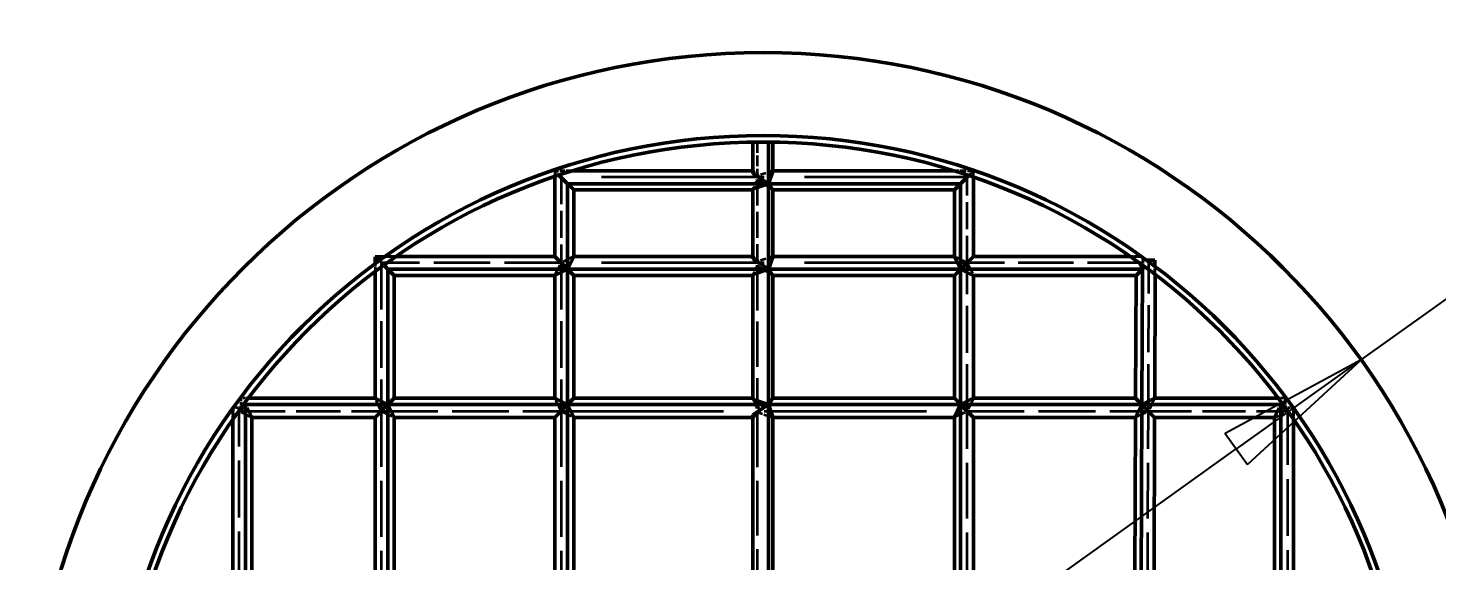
# Model space of a CAD drawing. Header units: millimetres. Extents: x 0 to 19008, y 0 to 13560.
# Drawn here: x 10595 to 11770, y 8131 to 8576 of the extents above; entities that cross this region are included whole.
import ezdxf

# ---------------------------------------------------------------- set-up
doc = ezdxf.new("R2010")
doc.units = ezdxf.units.MM
doc.header["$LTSCALE"] = 32
doc.linetypes.add('DASHED', pattern=[0.2067, 0.1654, -0.0413])
for name, color, linetype, lineweight in [('可见 (ISO)', 7, 'Continuous', 50), ('尺寸 (ISO)', 7, 'Continuous', 25), ('隐藏 (ISO)', 7, 'DASHED', 35)]:
    doc.layers.add(name, color=color, linetype=linetype, lineweight=lineweight)
doc.styles.add('注释文本 (ISO)', font='TAHOMA.TTF')
doc.dimstyles.new('默认 (GB)', dxfattribs={"dimscale": 32, "dimtxt": 3.5, "dimasz": 4, "dimexe": 5, "dimexo": 0, "dimgap": 0.75, "dimtad": 1, "dimrnd": 1e-08, "dimdsep": 46, "dimtxsty": '注释文本 (ISO)', "dimblk": 'Filled-1', "dimcen": 0.09, "dimdle": 10, "dimclrd": 256, "dimclre": 256, "dimclrt": 256, "dimaunit": 1, "dimadec": 3, "dimazin": 2, "dimtfac": 1, "dimtmove": 0, "dimatfit": 3, "dimldrblk": 'Filled-1', "dimfxl": 1, "dimtolj": 1, "dimtzin": 0, "dimlwd": -1, "dimlwe": -1, "dimarcsym": 0})

# ---------------------------------------------------------------- blocks, each defined once
blk = doc.blocks.new('Filled-1')
at = {"color": 0}
for p, q in [((0, 0), (-1, 0.125)), ((-1, 0.125), (-1, -0.125)), ((-1, 0), (0, 0)), ((-1, -0.125), (0, 0))]:
    blk.add_line(p, q, dxfattribs=at)
at = {"color": 0, "flags": 128}
blk.add_lwpolyline([(-1, -0.125), (0, 0), (-1, 0.125), (-1, -0.125)], dxfattribs=at)
at = {"color": 0}
blk.add_solid([(-1, -0.125), (0, 0), (-1, 0.125), (-1, -0.125)], dxfattribs=at)
blk = doc.blocks.new('*D36')
at = {"layer": 'Defpoints', "color": 0, "transparency": 16777216}
for p in [(11707.3, 8299.3), (10709.6, 7585.6)]:
    blk.add_point(p, dxfattribs=at)
at = {"layer": '尺寸 (ISO)', "transparency": 16777216}
for p, q in [((11707.3, 8299.3), (12348.3, 8757.8)), ((10813.7, 7660.1), (11603.2, 8224.9))]:
    blk.add_line(p, q, dxfattribs=at)
at = {"layer": '尺寸 (ISO)', "transparency": 16777216, "xscale": 128, "yscale": 128, "zscale": 128}
for p, rotation in [((11707.3, 8299.3), 35.57748099014895), ((10709.6, 7585.6), 215.5774809901489)]:
    blk.add_blockref('Filled-1', p, dxfattribs=dict(at, rotation=rotation))
at = {"layer": '尺寸 (ISO)', "transparency": 16777216, "insert": (11914.8, 8620.6), "char_height": 112, "attachment_point": 1, "rotation": 35.5775, "style": '注释文本 (ISO)'}
blk.add_mtext('\\A1;∅1150', dxfattribs=at)

msp = doc.modelspace()

# ---------------------------------------------------------------- linework, layer by layer
at = {"layer": '可见 (ISO)'}
for p, q in [((11199.8183, 8481.0811), (11199.8183, 8454.9395)), ((11212.9445, 8481.1314), (11212.9445, 7403.8357)), ((11216.4461, 8481.0908), (11216.4461, 8456.8336)), ((11034.509, 8452.2949), (11034.509, 8385.575)), ((11045.1636, 8446.3468), (11038.0283, 8453.4821)), ((11199.8183, 8457.0014), (11048.9683, 8457.0014)), ((11199.8183, 8454.9395), (11212.8258, 8446.3468)), ((11212.9705, 8446.3468), (11216.4461, 8456.8336)), ((11367.9239, 8457.0014), (11216.4461, 8457.0014)), ((11373.1844, 8446.3468), (11379.9547, 8453.117)), ((11383.839, 8385.575), (11383.839, 8451.7959)), ((11050.4248, 8441.0856), (11045.1636, 8446.3468)), ((11045.1636, 8446.3468), (11045.1636, 8374.9204)), ((11212.8258, 8446.3468), (11045.1636, 8446.3468)), ((11050.4248, 8441.0856), (11050.4248, 8385.4072)), ((11199.8183, 8441.0856), (11050.4248, 8441.0856)), ((11212.8258, 8446.3468), (11199.8183, 8442.0358)), ((11199.8183, 8442.0358), (11199.8183, 8383.5131)), ((11216.4461, 8441.0856), (11212.9705, 8446.3468)), ((11373.1844, 8446.3468), (11212.9705, 8446.3468)), ((11367.9232, 8441.0856), (11216.4461, 8441.0856)), ((11216.4461, 8441.0856), (11216.4461, 8385.4072)), ((11367.9232, 8441.0856), (11373.1844, 8446.3468)), ((11367.9232, 8385.4072), (11367.9232, 8441.0856)), ((11373.1844, 8374.9204), (11373.1844, 8446.3468)), ((10884.6926, 8379.6559), (10884.6926, 8385.4072)), ((10884.6926, 8385.4072), (10892.6066, 8385.4072)), ((10888.008, 8382.0918), (10884.6926, 8385.4072)), ((11034.509, 8385.575), (10902.1264, 8385.575)), ((11034.509, 8385.575), (11045.1636, 8374.9204)), ((11045.1636, 8374.9204), (11050.4248, 8385.4072)), ((11199.8183, 8385.575), (11050.4248, 8385.575)), ((11199.8183, 8383.5131), (11212.8258, 8374.9204)), ((11212.9705, 8374.9204), (11216.4461, 8385.4072)), ((11367.9232, 8385.575), (11216.4461, 8385.575)), ((11367.9232, 8385.4072), (11373.1844, 8374.9204)), ((11373.1844, 8374.9204), (11383.839, 8385.575)), ((11514.7657, 8385.575), (11383.839, 8385.575)), ((11524.2856, 8385.4072), (11525.0664, 8385.4072)), ((11525.0664, 8385.4072), (11525.0664, 8384.8494)), ((11528.2013, 8382.5888), (11535.3344, 8382.5632)), ((11535.3344, 8382.5632), (11535.3157, 8377.3309)), ((10884.5248, 8372.8749), (10884.5248, 8267.184)), ((10895.1794, 8374.9204), (10891.8258, 8378.274)), ((10900.4406, 8369.6592), (10895.1794, 8374.9204)), ((10895.1794, 8374.9204), (10895.1794, 8261.9228)), ((11045.1636, 8374.9204), (10895.1794, 8374.9204)), ((10900.4406, 8369.6592), (10900.4406, 8267.184)), ((11034.6768, 8369.6592), (10900.4406, 8369.6592)), ((11034.509, 8369.6592), (11034.509, 8267.184)), ((11045.1636, 8374.9204), (11034.6768, 8369.6592)), ((11050.4248, 8369.6592), (11045.1636, 8374.9204)), ((11212.8258, 8374.9204), (11045.1636, 8374.9204)), ((11045.1636, 8374.9204), (11045.1636, 8261.9228)), ((11199.8183, 8369.6592), (11050.4248, 8369.6592)), ((11050.4248, 8369.6592), (11050.4248, 8267.184)), ((11212.8258, 8374.9204), (11199.8183, 8370.6095)), ((11199.8183, 8370.6095), (11199.8183, 8266.2338)), ((11216.4461, 8369.6592), (11212.9705, 8374.9204)), ((11373.1844, 8374.9204), (11212.9705, 8374.9204)), ((11367.9232, 8369.6592), (11216.4461, 8369.6592)), ((11216.4461, 8369.6592), (11216.4461, 8267.184)), ((11373.1844, 8374.9204), (11367.9232, 8369.6592)), ((11367.9232, 8267.184), (11367.9232, 8369.6592)), ((11383.6712, 8369.6592), (11373.1844, 8374.9204)), ((11524.8202, 8374.9204), (11373.1844, 8374.9204)), ((11373.1844, 8261.9228), (11373.1844, 8374.9204)), ((11519.5401, 8369.6592), (11383.6712, 8369.6592)), ((11383.839, 8267.184), (11383.839, 8369.6592)), ((11519.1733, 8267.184), (11519.5401, 8369.6592)), ((11519.5401, 8369.6592), (11524.8202, 8374.9204)), ((11524.8202, 8374.9204), (11522.0747, 8380.432)), ((11524.4158, 8261.9228), (11524.8202, 8374.9204)), ((11524.8202, 8374.9204), (11524.8328, 8378.4437)), ((11525.0664, 8375.1658), (11524.8202, 8374.9204)), ((11524.8202, 8374.9204), (11525.0664, 8374.7967)), ((11525.0664, 8374.9204), (11524.8202, 8374.9204)), ((11525.0664, 8375.1658), (11525.0664, 8374.9204)), ((11525.0664, 8374.9204), (11525.0664, 8374.7967)), ((11535.0893, 8267.184), (11535.4591, 8370.5305)), ((10778.6422, 8267.184), (10884.6926, 8267.184)), ((10884.6926, 8267.184), (10895.1794, 8261.9228)), ((10895.1794, 8261.9228), (10900.4406, 8267.184)), ((10900.4406, 8267.184), (11034.6768, 8267.184)), ((11034.6768, 8267.184), (11045.1636, 8261.9228)), ((11045.1636, 8261.9228), (11050.4248, 8267.184)), ((11050.4248, 8267.184), (11199.8183, 8267.184)), ((11199.8183, 8266.2338), (11212.8258, 8261.9228)), ((11212.9705, 8261.9228), (11216.4461, 8267.184)), ((11216.4461, 8267.184), (11367.9232, 8267.184)), ((11367.9232, 8267.184), (11373.1844, 8261.9228)), ((11373.1844, 8261.9228), (11383.6712, 8267.184)), ((11383.6712, 8267.184), (11519.1733, 8267.184)), ((11519.1733, 8267.184), (11524.4158, 8261.9228)), ((11524.4158, 8261.9228), (11534.9215, 8267.184)), ((11534.9215, 8267.184), (11638.2499, 8267.184)), ((10766.0275, 8259.0302), (10766.0275, 8259.1039)), ((10766.0275, 8259.1039), (10766.0802, 8259.1039)), ((10772.6556, 8258.0641), (10772.6556, 8259.1039)), ((10773.6953, 8259.1039), (10772.6556, 8258.0641)), ((10773.6953, 8259.1039), (10776.5143, 8259.1039)), ((10774.7177, 8261.9228), (10895.1794, 8261.9228)), ((10776.5143, 8259.1039), (10777.9285, 8259.1039)), ((10776.5143, 8113.7224), (10776.5143, 8259.1039)), ((10781.7755, 8251.436), (10777.9285, 8259.1039)), ((10781.7755, 8118.9837), (10781.7755, 8251.436)), ((10781.7755, 8251.2682), (10884.5248, 8251.2682)), ((10895.1794, 8261.9228), (10884.5248, 8251.2682)), ((10884.5248, 8251.2682), (10884.5248, 8118.9837)), ((10895.1794, 8261.9228), (11045.1636, 8261.9228)), ((10900.4406, 8251.436), (10895.1794, 8261.9228)), ((10895.1794, 8261.9228), (10895.1794, 8113.7224)), ((10900.4406, 8251.436), (10900.4406, 8118.9837)), ((10900.4406, 8251.2682), (11034.509, 8251.2682)), ((11045.1636, 8261.9228), (11034.509, 8251.2682)), ((11034.509, 8251.2682), (11034.509, 8118.9837)), ((11045.1636, 8261.9228), (11212.8258, 8261.9228)), ((11050.4248, 8251.436), (11045.1636, 8261.9228)), ((11045.1636, 8261.9228), (11045.1636, 8113.7224)), ((11050.4248, 8251.436), (11050.4248, 8118.9837)), ((11050.4248, 8251.2682), (11199.8183, 8251.2682)), ((11212.8258, 8261.9228), (11199.8183, 8253.3301)), ((11199.8183, 8253.3301), (11199.8183, 8118.0334)), ((11212.9705, 8261.9228), (11373.1844, 8261.9228)), ((11216.4461, 8251.436), (11212.9705, 8261.9228)), ((11216.4461, 8251.436), (11216.4461, 8118.9837)), ((11216.4461, 8251.2682), (11367.9232, 8251.2682)), ((11373.1844, 8261.9228), (11367.9232, 8251.436)), ((11367.9232, 8118.9837), (11367.9232, 8251.436)), ((11373.1844, 8261.9228), (11524.4158, 8261.9228)), ((11383.839, 8251.2682), (11373.1844, 8261.9228)), ((11373.1844, 8113.7224), (11373.1844, 8261.9228)), ((11383.839, 8251.2682), (11519.1164, 8251.2682)), ((11383.839, 8118.9837), (11383.839, 8251.2682)), ((11518.6429, 8118.9837), (11519.117, 8251.436)), ((11524.4158, 8261.9228), (11519.117, 8251.436)), ((11523.8854, 8113.7224), (11524.4158, 8261.9228)), ((11524.4158, 8261.9228), (11642.1745, 8261.9228)), ((11535.0323, 8251.2682), (11524.4158, 8261.9228)), ((11534.5588, 8118.9837), (11535.0323, 8251.2682)), ((11535.0323, 8251.2682), (11635.1167, 8251.2682)), ((11638.9636, 8259.1039), (11635.1167, 8251.436)), ((11635.1167, 8251.436), (11635.1167, 8118.9837)), ((11640.3779, 8259.1039), (11638.9636, 8259.1039)), ((11643.1968, 8259.1039), (11640.3779, 8259.1039)), ((11640.3779, 8259.1039), (11640.3779, 8113.7224)), ((11644.2366, 8258.0641), (11643.1968, 8259.1039)), ((11644.2366, 8259.1039), (11644.2366, 8258.0641)), ((11650.8647, 8259.1039), (11650.812, 8259.1039)), ((11650.8647, 8259.1039), (11650.8647, 8259.0302)), ((10765.8597, 8118.9837), (10765.8597, 8249.5325)), ((11651.0325, 8249.5325), (11651.0325, 8118.9837))]:
    msp.add_line(p, q, dxfattribs=at)
for radius in [613.3333, 544, 538.6667]:
    msp.add_circle((11208.4461, 7942.4835), radius, dxfattribs=at)
at = {"layer": '隐藏 (ISO)', "ltscale": 0.952248}
msp.add_line((11216.4461, 8481.1502), (11200.4461, 8481.1502), dxfattribs=at)
at = {"layer": '隐藏 (ISO)', "ltscale": 0.003436}
for p, q in [((11200.4461, 8481.1502), (11200.4461, 8481.0908)), ((11216.4461, 8481.0908), (11216.4461, 8481.1502))]:
    msp.add_line(p, q, dxfattribs=at)
at = {"layer": '隐藏 (ISO)', "ltscale": 1.691208}
msp.add_line((11203.3199, 8481.1502), (11203.3199, 8452.7353), dxfattribs=at)
at = {"layer": '隐藏 (ISO)', "ltscale": 0.015696}
for p, q in [((11034.6768, 8456.8336), (11034.509, 8457.0014)), ((11383.6712, 8456.8336), (11383.839, 8457.0014)), ((11050.4248, 8385.4072), (11050.2571, 8385.575)), ((11368.091, 8385.575), (11367.9232, 8385.4072)), ((11034.6768, 8369.6592), (11034.509, 8369.827)), ((11383.839, 8369.827), (11383.6712, 8369.6592)), ((10884.5248, 8267.0163), (10884.6926, 8267.184)), ((11034.509, 8267.0163), (11034.6768, 8267.184)), ((11383.6712, 8267.184), (11383.839, 8267.0163)), ((10781.6077, 8251.2682), (10781.7755, 8251.436)), ((10900.2728, 8251.2682), (10900.4406, 8251.436)), ((11050.2571, 8251.2682), (11050.4248, 8251.436)), ((11367.9232, 8251.436), (11368.091, 8251.2682)), ((11635.1167, 8251.436), (11635.2844, 8251.2682))]:
    msp.add_line(p, q, dxfattribs=at)
at = {"layer": '隐藏 (ISO)', "ltscale": 0.280035}
msp.add_line((11034.509, 8457.0014), (11034.509, 8452.2949), dxfattribs=at)
at = {"layer": '隐藏 (ISO)', "ltscale": 0.860541}
msp.add_line((11048.9683, 8457.0014), (11034.509, 8457.0014), dxfattribs=at)
at = {"layer": '隐藏 (ISO)', "ltscale": 0.266643}
msp.add_line((11034.6768, 8456.8336), (11034.6768, 8452.3522), dxfattribs=at)
at = {"layer": '隐藏 (ISO)', "ltscale": 0.398534}
msp.add_line((11034.6768, 8456.8336), (11038.0283, 8453.4821), dxfattribs=at)
at = {"layer": '隐藏 (ISO)', "ltscale": 0.818395}
msp.add_line((11048.428, 8456.8336), (11034.6768, 8456.8336), dxfattribs=at)
at = {"layer": '隐藏 (ISO)', "ltscale": 4.251324}
for p, q in [((11039.7703, 8451.7401), (11039.7703, 8380.3138)), ((11378.5778, 8380.3138), (11378.5778, 8451.7401))]:
    msp.add_line(p, q, dxfattribs=at)
at = {"layer": '隐藏 (ISO)', "ltscale": 25.611359}
for p, q in [((11378.5778, 8451.7401), (11039.7703, 8451.7401)), ((11378.5778, 8380.3138), (11039.7703, 8380.3138)), ((11039.7703, 8256.5295), (11378.5778, 8256.5295))]:
    msp.add_line(p, q, dxfattribs=at)
at = {"layer": '隐藏 (ISO)', "ltscale": 0.040575}
for p, q in [((11200.5017, 8457.0014), (11199.8183, 8457.0014)), ((11200.5017, 8385.575), (11199.8183, 8385.575)), ((11199.8183, 8251.2682), (11200.5017, 8251.2682))]:
    msp.add_line(p, q, dxfattribs=at)
at = {"layer": '隐藏 (ISO)', "ltscale": 0.155699}
for p, q in [((11200.5017, 8457.0014), (11199.8183, 8454.9395)), ((11200.5017, 8385.575), (11199.8183, 8383.5131)), ((11199.8183, 8253.3301), (11200.5017, 8251.2682))]:
    msp.add_line(p, q, dxfattribs=at)
at = {"layer": '隐藏 (ISO)', "ltscale": 0.470153}
for p, q in [((11203.3199, 8452.7353), (11200.5017, 8457.0014)), ((11203.3199, 8381.3089), (11200.5017, 8385.575)), ((11200.5017, 8251.2682), (11203.3199, 8255.5343))]:
    msp.add_line(p, q, dxfattribs=at)
at = {"layer": '隐藏 (ISO)', "ltscale": 0.883092}
for p, q in [((11216.1921, 8457.0014), (11203.3199, 8452.7353)), ((11216.1921, 8385.575), (11203.3199, 8381.3089)), ((11203.3199, 8255.5343), (11216.1921, 8251.2682))]:
    msp.add_line(p, q, dxfattribs=at)
at = {"layer": '隐藏 (ISO)', "ltscale": 0.015018}
for p, q in [((11216.4461, 8457.0014), (11216.1921, 8457.0014)), ((11216.4461, 8385.575), (11216.1921, 8385.575)), ((11216.1921, 8251.2682), (11216.4461, 8251.2682))]:
    msp.add_line(p, q, dxfattribs=at)
at = {"layer": '隐藏 (ISO)', "ltscale": 0.01935}
for p, q in [((11216.4461, 8456.8336), (11216.1921, 8457.0014)), ((11216.4461, 8385.4072), (11216.1921, 8385.575)), ((11216.1921, 8251.2682), (11216.4461, 8251.436))]:
    msp.add_line(p, q, dxfattribs=at)
at = {"layer": '隐藏 (ISO)', "ltscale": 0.947199}
msp.add_line((11383.839, 8457.0014), (11367.9239, 8457.0014), dxfattribs=at)
at = {"layer": '隐藏 (ISO)', "ltscale": 0.905052}
msp.add_line((11383.6712, 8456.8336), (11368.4642, 8456.8336), dxfattribs=at)
at = {"layer": '隐藏 (ISO)', "ltscale": 0.441957}
msp.add_line((11383.6712, 8456.8336), (11379.9547, 8453.117), dxfattribs=at)
at = {"layer": '隐藏 (ISO)', "ltscale": 0.296315}
msp.add_line((11383.6712, 8451.8537), (11383.6712, 8456.8336), dxfattribs=at)
at = {"layer": '隐藏 (ISO)', "ltscale": 0.309739}
msp.add_line((11383.839, 8451.7959), (11383.839, 8457.0014), dxfattribs=at)
at = {"layer": '隐藏 (ISO)', "ltscale": 0.104649}
for p, q in [((11199.8183, 8442.0358), (11200.4461, 8441.0856)), ((11199.8183, 8370.6095), (11200.4461, 8369.6592)), ((11200.4461, 8267.184), (11199.8183, 8266.2338))]:
    msp.add_line(p, q, dxfattribs=at)
at = {"layer": '隐藏 (ISO)', "ltscale": 0.037265}
for p, q in [((11200.4461, 8441.0856), (11199.8183, 8441.0856)), ((11200.4461, 8369.6592), (11199.8183, 8369.6592)), ((11199.8183, 8267.184), (11200.4461, 8267.184))]:
    msp.add_line(p, q, dxfattribs=at)
at = {"layer": '隐藏 (ISO)', "ltscale": 0.655096}
for p, q in [((11200.4461, 8441.0856), (11203.3199, 8449.7567)), ((11200.4461, 8369.6592), (11203.3199, 8378.3303)), ((11203.3199, 8258.5129), (11200.4461, 8267.184))]:
    msp.add_line(p, q, dxfattribs=at)
at = {"layer": '隐藏 (ISO)', "ltscale": 1.005109}
for p, q in [((11203.3199, 8449.7567), (11216.4461, 8441.0856)), ((11203.3199, 8378.3303), (11216.4461, 8369.6592)), ((11216.4461, 8267.184), (11203.3199, 8258.5129))]:
    msp.add_line(p, q, dxfattribs=at)
at = {"layer": '隐藏 (ISO)', "ltscale": 4.074034}
msp.add_line((11203.3199, 8449.7567), (11203.3199, 8381.3089), dxfattribs=at)
at = {"layer": '隐藏 (ISO)', "ltscale": 0.211383}
msp.add_line((10888.008, 8382.0918), (10889.786, 8380.3138), dxfattribs=at)
at = {"layer": '隐藏 (ISO)', "ltscale": 0.552103}
for p, q in [((10901.8839, 8385.4072), (10892.6066, 8385.4072)), ((11524.2856, 8385.4072), (11515.0083, 8385.4072))]:
    msp.add_line(p, q, dxfattribs=at)
at = {"layer": '隐藏 (ISO)', "ltscale": 0.552527}
for p, q in [((10902.1264, 8385.575), (10892.842, 8385.575)), ((11524.0502, 8385.575), (11514.7657, 8385.575))]:
    msp.add_line(p, q, dxfattribs=at)
at = {"layer": '隐藏 (ISO)', "ltscale": 0.826433}
for p, q in [((11050.2571, 8385.575), (11039.7703, 8380.3138)), ((11378.5778, 8380.3138), (11368.091, 8385.575)), ((11034.509, 8369.827), (11039.7703, 8380.3138)), ((11378.5778, 8380.3138), (11383.839, 8369.827)), ((10889.786, 8256.5295), (10884.5248, 8267.0163)), ((11039.7703, 8256.5295), (11034.509, 8267.0163)), ((11383.839, 8267.0163), (11378.5778, 8256.5295)), ((10889.786, 8256.5295), (10900.2728, 8251.2682)), ((11039.7703, 8256.5295), (11050.2571, 8251.2682)), ((11368.091, 8251.2682), (11378.5778, 8256.5295))]:
    msp.add_line(p, q, dxfattribs=at)
at = {"layer": '隐藏 (ISO)', "ltscale": 0.009887}
for p, q in [((11050.4248, 8385.575), (11050.2571, 8385.575)), ((11368.091, 8385.575), (11367.9232, 8385.575)), ((11034.509, 8369.827), (11034.509, 8369.6592)), ((11383.839, 8369.6592), (11383.839, 8369.827)), ((10884.5248, 8267.184), (10884.5248, 8267.0163)), ((11034.509, 8267.184), (11034.509, 8267.0163)), ((11383.839, 8267.0163), (11383.839, 8267.184)), ((11535.0887, 8267.0163), (11535.0893, 8267.184)), ((10781.6077, 8251.2682), (10781.7755, 8251.2682)), ((10900.2728, 8251.2682), (10900.4406, 8251.2682)), ((11050.2571, 8251.2682), (11050.4248, 8251.2682)), ((11367.9232, 8251.2682), (11368.091, 8251.2682)), ((11519.1164, 8251.2682), (11519.2841, 8251.2682)), ((11635.1167, 8251.2682), (11635.2844, 8251.2682))]:
    msp.add_line(p, q, dxfattribs=at)
at = {"layer": '隐藏 (ISO)', "ltscale": 0.133789}
msp.add_line((11525.0664, 8382.6), (11525.0664, 8384.8494), dxfattribs=at)
at = {"layer": '隐藏 (ISO)', "ltscale": 0.442401}
msp.add_line((11525.0664, 8382.6), (11525.0664, 8375.1658), dxfattribs=at)
at = {"layer": '隐藏 (ISO)', "ltscale": 0.186493}
msp.add_line((11528.2013, 8382.5888), (11525.0664, 8382.6), dxfattribs=at)
at = {"layer": '隐藏 (ISO)', "ltscale": 7.414813}
msp.add_line((11529.7899, 8256.5295), (11530.2357, 8381.1035), dxfattribs=at)
at = {"layer": '隐藏 (ISO)', "ltscale": 0.396114}
msp.add_line((10884.5248, 8379.5316), (10884.5248, 8372.8749), dxfattribs=at)
at = {"layer": '隐藏 (ISO)', "ltscale": 0.396}
msp.add_line((10884.6926, 8379.6559), (10884.6926, 8373.0012), dxfattribs=at)
at = {"layer": '隐藏 (ISO)', "ltscale": 7.367762}
for p, q in [((10889.786, 8380.3138), (10889.786, 8256.5295)), ((11039.7703, 8380.3138), (11039.7703, 8256.5295)), ((11378.5778, 8256.5295), (11378.5778, 8380.3138))]:
    msp.add_line(p, q, dxfattribs=at)
at = {"layer": '隐藏 (ISO)', "ltscale": 0.191931}
msp.add_line((10889.786, 8380.3138), (10891.8258, 8378.274), dxfattribs=at)
at = {"layer": '隐藏 (ISO)', "ltscale": 8.927228}
for p, q in [((11039.7703, 8380.3138), (10889.786, 8380.3138)), ((10889.786, 8256.5295), (11039.7703, 8256.5295))]:
    msp.add_line(p, q, dxfattribs=at)
at = {"layer": '隐藏 (ISO)', "ltscale": 7.131642}
msp.add_line((11203.3199, 8378.3303), (11203.3199, 8258.5129), dxfattribs=at)
at = {"layer": '隐藏 (ISO)', "ltscale": 8.719161}
msp.add_line((11525.0664, 8380.3138), (11378.5778, 8380.3138), dxfattribs=at)
at = {"layer": '隐藏 (ISO)', "ltscale": 0.397068}
msp.add_line((11535.2918, 8370.6583), (11535.3157, 8377.3309), dxfattribs=at)
at = {"layer": '隐藏 (ISO)', "ltscale": 0.397184}
msp.add_line((11535.4591, 8370.5305), (11535.483, 8377.2051), dxfattribs=at)
at = {"layer": '隐藏 (ISO)', "ltscale": 0.480847}
for p, q in [((10772.6556, 8267.184), (10772.6556, 8259.1039)), ((11644.2366, 8259.1039), (11644.2366, 8267.184))]:
    msp.add_line(p, q, dxfattribs=at)
at = {"layer": '隐藏 (ISO)', "ltscale": 0.356235}
for p, q in [((10778.6422, 8267.184), (10772.6556, 8267.184)), ((11644.2366, 8267.184), (11638.2499, 8267.184))]:
    msp.add_line(p, q, dxfattribs=at)
at = {"layer": '隐藏 (ISO)', "ltscale": 0.827282}
for p in [(11535.0887, 8267.0163), (11519.2841, 8251.2682)]:
    msp.add_line(p, (11529.7899, 8256.5295), dxfattribs=at)
at = {"layer": '隐藏 (ISO)', "ltscale": 0.015673}
for p, q in [((11534.9215, 8267.184), (11535.0887, 8267.0163)), ((11519.117, 8251.436), (11519.2841, 8251.2682))]:
    msp.add_line(p, q, dxfattribs=at)
at = {"layer": '隐藏 (ISO)', "ltscale": 0.551253}
for p, q in [((10765.8597, 8249.5325), (10765.8597, 8258.7955)), ((11651.0325, 8258.7955), (11651.0325, 8249.5325))]:
    msp.add_line(p, q, dxfattribs=at)
at = {"layer": '隐藏 (ISO)', "ltscale": 0.550832}
for p, q in [((10766.0275, 8259.0302), (10766.0275, 8249.7742)), ((11650.8647, 8249.7742), (11650.8647, 8259.0302))]:
    msp.add_line(p, q, dxfattribs=at)
at = {"layer": '隐藏 (ISO)', "ltscale": 0.391279}
for p, q in [((10772.6556, 8259.1039), (10766.0802, 8259.1039)), ((11650.812, 8259.1039), (11644.2366, 8259.1039))]:
    msp.add_line(p, q, dxfattribs=at)
at = {"layer": '隐藏 (ISO)', "ltscale": 8.974282}
for p, q in [((10771.1209, 8108.3291), (10771.1209, 8259.1039)), ((11645.7713, 8259.1039), (11645.7713, 8108.3291))]:
    msp.add_line(p, q, dxfattribs=at)
at = {"layer": '隐藏 (ISO)', "ltscale": 0.061786}
for p, q in [((10772.6556, 8259.1039), (10773.6953, 8259.1039)), ((11643.1968, 8259.1039), (11644.2366, 8259.1039))]:
    msp.add_line(p, q, dxfattribs=at)
at = {"layer": '隐藏 (ISO)', "ltscale": 0.137076}
for p, q in [((10772.6556, 8258.0641), (10772.6556, 8255.7595)), ((11644.2366, 8255.7595), (11644.2366, 8258.0641))]:
    msp.add_line(p, q, dxfattribs=at)
at = {"layer": '隐藏 (ISO)', "ltscale": 6.971709}
msp.add_line((10772.6556, 8256.5295), (10889.786, 8256.5295), dxfattribs=at)
at = {"layer": '隐藏 (ISO)', "ltscale": 0.705474}
for p, q in [((10772.6556, 8255.7595), (10781.6077, 8251.2682)), ((11635.2844, 8251.2682), (11644.2366, 8255.7595))]:
    msp.add_line(p, q, dxfattribs=at)
at = {"layer": '隐藏 (ISO)', "ltscale": 8.821049}
for p, q in [((10889.786, 8256.5295), (10889.786, 8108.3291)), ((11039.7703, 8256.5295), (11039.7703, 8108.3291)), ((11378.5778, 8108.3291), (11378.5778, 8256.5295))]:
    msp.add_line(p, q, dxfattribs=at)
at = {"layer": '隐藏 (ISO)', "ltscale": 8.643759}
msp.add_line((11203.3199, 8255.5343), (11203.3199, 8110.3125), dxfattribs=at)
at = {"layer": '隐藏 (ISO)', "ltscale": 9.000309}
msp.add_line((11378.5778, 8256.5295), (11529.7899, 8256.5295), dxfattribs=at)
at = {"layer": '隐藏 (ISO)', "ltscale": 8.821105}
msp.add_line((11529.2594, 8108.3291), (11529.7899, 8256.5295), dxfattribs=at)
at = {"layer": '隐藏 (ISO)', "ltscale": 6.811971}
msp.add_line((11529.7899, 8256.5295), (11644.2366, 8256.5295), dxfattribs=at)

# ---------------------------------------------------------------- dimensions: what is measured, and where the dimension line sits
at = {"layer": '尺寸 (ISO)'}
dim = msp.add_diameter_dim_2p(p1=(10709.604, 7585.6441), p2=(11707.2882, 8299.3229), dimstyle='默认 (GB)', override={"dimgap": 0.75, "dimdec": 2, "dimlfac": 0.9375, "dimtol": 0, "dimlim": 0, "dimtp": 0, "dimtm": 0, "dimtdec": 2, "dimatfit": 2}, dxfattribs=at)
dim.commit()
dim.dimension.update_dxf_attribs({"geometry": '*D36', "text_midpoint": (12162.6583, 8625.0653), "dimtype": 163})

doc.saveas('drawing.dxf')
